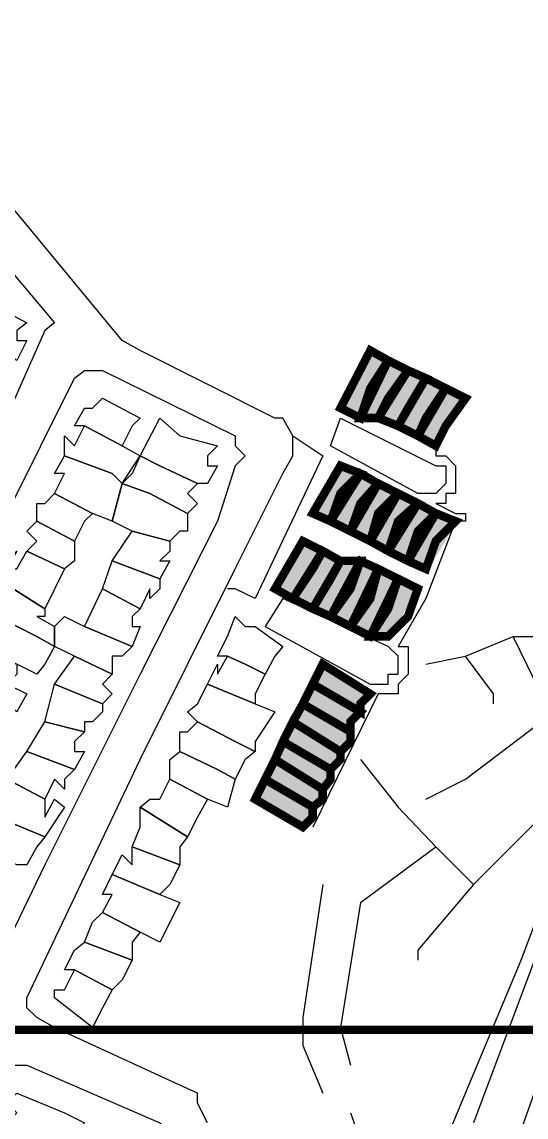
# Model space of a CAD drawing. Header units: millimetres. Extents: x -3588 to 75209, y -3737 to 38254.
# Drawn here: x 18694.6 to 18766.3, y 33223.9 to 33379.6 of the extents above; entities that cross this region are included whole.
import ezdxf

# ---------------------------------------------------------------- set-up
doc = ezdxf.new("R2010")
doc.units = ezdxf.units.MM
doc.layers.add('H', color=250, linetype='Continuous')
doc.layers.add('P', color=253, linetype='Continuous')

msp = doc.modelspace()

# ---------------------------------------------------------------- hatches: boundary and pattern name
at = {"layer": 'H', "linetype": 'Continuous'}
for points in [[(18746.953, 33331.472), (18742.728, 33323.294), (18740.184, 33324.703), (18744.136, 33332.897), (18746.953, 33331.472), (18746.953, 33331.472)], [(18749.498, 33330.064), (18745.545, 33323.294), (18742.728, 33323.294), (18746.953, 33331.472), (18749.498, 33330.064), (18749.498, 33330.064)], [(18752.314, 33328.656), (18748.089, 33321.886), (18745.545, 33323.294), (18749.498, 33330.064), (18752.314, 33328.656), (18752.314, 33328.656)], [(18754.859, 33327.247), (18750.906, 33320.462), (18748.089, 33321.886), (18752.314, 33328.656), (18754.859, 33327.247), (18754.859, 33327.247)], [(18757.692, 33326.111), (18753.739, 33319.341), (18750.906, 33320.462), (18754.859, 33327.247), (18757.692, 33326.111), (18757.692, 33326.111)], [(18742.728, 33315.101), (18738.775, 33308.331), (18735.943, 33309.739), (18740.184, 33316.509), (18742.728, 33315.101), (18742.728, 33315.101)], [(18745.545, 33313.692), (18741.32, 33306.923), (18738.775, 33308.331), (18742.728, 33315.101), (18745.545, 33313.692), (18745.545, 33313.692)], [(18748.089, 33312.572), (18744.136, 33305.786), (18741.32, 33306.923), (18745.545, 33313.692), (18748.089, 33312.572), (18748.089, 33312.572)], [(18750.906, 33311.148), (18746.953, 33304.378), (18744.136, 33305.786), (18748.089, 33312.572), (18750.906, 33311.148), (18750.906, 33311.148)], [(18753.739, 33309.739), (18749.498, 33302.97), (18746.953, 33304.378), (18750.906, 33311.148), (18753.739, 33309.739), (18753.739, 33309.739)], [(18756.267, 33308.331), (18752.314, 33301.561), (18749.498, 33302.97), (18753.739, 33309.739), (18756.267, 33308.331), (18756.267, 33308.331)], [(18737.367, 33304.378), (18733.414, 33297.608), (18730.581, 33299.017), (18734.534, 33305.786), (18737.367, 33304.378), (18737.367, 33304.378)], [(18740.184, 33302.97), (18735.943, 33296.184), (18733.414, 33297.608), (18737.367, 33304.378), (18740.184, 33302.97), (18740.184, 33302.97)], [(18742.728, 33302.97), (18738.775, 33294.776), (18735.943, 33296.184), (18740.184, 33302.97), (18742.728, 33302.97), (18742.728, 33302.97)], [(18745.545, 33301.561), (18741.32, 33293.367), (18738.775, 33294.776), (18742.728, 33302.97), (18745.545, 33301.561), (18745.545, 33301.561)], [(18748.089, 33300.137), (18744.136, 33292.247), (18741.32, 33293.367), (18745.545, 33301.561), (18748.089, 33300.137), (18748.089, 33300.137)], [(18750.906, 33299.017), (18746.953, 33292.247), (18744.136, 33292.247), (18748.089, 33300.137), (18750.906, 33299.017), (18750.906, 33299.017)], [(18744.136, 33284.053), (18742.728, 33281.237), (18735.943, 33285.462), (18737.367, 33288.006), (18744.136, 33284.053), (18744.136, 33284.053)], [(18742.728, 33281.237), (18741.32, 33278.692), (18734.534, 33282.645), (18735.943, 33285.462), (18742.728, 33281.237), (18742.728, 33281.237)], [(18741.32, 33278.692), (18740.184, 33275.859), (18733.414, 33279.812), (18734.534, 33282.645), (18741.32, 33278.692), (18741.32, 33278.692)], [(18740.184, 33275.859), (18738.775, 33273.043), (18731.99, 33277.284), (18733.414, 33279.812), (18740.184, 33275.859), (18740.184, 33275.859)], [(18738.775, 33273.043), (18737.367, 33270.498), (18730.581, 33274.451), (18731.99, 33277.284), (18738.775, 33273.043), (18738.775, 33273.043)], [(18737.367, 33270.498), (18735.943, 33267.682), (18729.173, 33271.922), (18730.581, 33274.451), (18737.367, 33270.498), (18737.367, 33270.498)], [(18735.943, 33267.682), (18734.534, 33265.137), (18727.765, 33269.09), (18729.173, 33271.922), (18735.943, 33267.682), (18735.943, 33267.682)]]:
    msp.add_hatch(color=256, dxfattribs=at).paths.add_polyline_path(points)

# ---------------------------------------------------------------- linework, layer by layer
at = {"layer": 'P'}
for points in [[(18720.995, 33223.079), (18719.571, 33225.896), (18719.571, 33227.32), (18717.042, 33228.44), (18699.246, 33236.634), (18696.717, 33238.043), (18695.293, 33239.451), (18695.293, 33240.859), (18711.393, 33274.739), (18724.932, 33301.833), (18731.718, 33315.389), (18733.126, 33317.933), (18733.126, 33319.341), (18733.126, 33320.75), (18731.718, 33323.294), (18730.581, 33323.294), (18711.393, 33332.897), (18708.848, 33334.305), (18689.932, 33357.158), (18680.346, 33370.713), (18670.743, 33378.907), (18669.607, 33380.316)], [(18654.644, 33258.367), (18649.282, 33261.184), (18638.272, 33266.545), (18638.272, 33267.97), (18646.466, 33285.462), (18663.958, 33323.294), (18680.346, 33357.158), (18681.754, 33357.158), (18683.162, 33357.158), (18689.932, 33347.844), (18699.246, 33336.834), (18697.838, 33335.713), (18689.932, 33317.933), (18684.283, 33304.378), (18673.56, 33282.645), (18662.838, 33258.367), (18661.429, 33256.959), (18658.597, 33256.959), (18654.644, 33258.367)], [(18784.786, 33342.483), (18781.969, 33338.258), (18780.545, 33324.703), (18780.545, 33317.933), (18781.969, 33309.739), (18783.378, 33307.195), (18781.969, 33297.608), (18781.969, 33286.87), (18778.016, 33273.331), (18768.414, 33248.765), (18758.812, 33223.079)], [(18693.885, 33335.713), (18693.885, 33334.305), (18695.293, 33334.305), (18693.885, 33331.472), (18687.115, 33335.713), (18689.932, 33339.666), (18695.293, 33336.834), (18693.885, 33335.713)], [(18666.79, 33253.006), (18666.79, 33254.414), (18666.79, 33255.535), (18672.152, 33267.97), (18685.707, 33293.656), (18692.476, 33309.739), (18702.079, 33328.944), (18703.487, 33330.064), (18704.607, 33330.064), (18706.032, 33330.064), (18724.932, 33320.75), (18724.932, 33319.341), (18726.356, 33317.933), (18724.932, 33316.509), (18722.403, 33308.619), (18711.393, 33286.87), (18697.838, 33259.776), (18689.932, 33243.404), (18689.932, 33241.996), (18688.524, 33241.996), (18684.283, 33244.812), (18677.513, 33247.645), (18666.79, 33253.006)], [(18791.555, 33330.064), (18791.555, 33323.294), (18788.739, 33307.195), (18788.739, 33292.247), (18788.739, 33285.462), (18784.786, 33271.922), (18778.016, 33255.535), (18771.231, 33238.043), (18763.053, 33214.885)], [(18710.257, 33322.158), (18708.848, 33319.341), (18703.487, 33322.158), (18702.079, 33322.158), (18703.487, 33324.703), (18704.607, 33324.703), (18706.032, 33326.111), (18711.393, 33323.294), (18710.257, 33322.158)], [(18720.995, 33317.933), (18720.995, 33316.509), (18722.403, 33316.509), (18720.995, 33313.98), (18719.571, 33313.98), (18714.209, 33316.509), (18711.393, 33317.933), (18714.209, 33323.294), (18717.042, 33320.75), (18722.403, 33319.341), (18720.995, 33317.933)], [(18739.895, 33323.294), (18753.451, 33316.509), (18754.859, 33316.509), (18754.859, 33315.389), (18754.859, 33313.98), (18753.451, 33312.572), (18752.042, 33312.572), (18750.906, 33312.572), (18738.487, 33319.341), (18739.895, 33323.294)], [(18710.257, 33315.389), (18708.848, 33313.98), (18707.44, 33315.389), (18700.67, 33317.933), (18700.67, 33320.75), (18702.079, 33319.341), (18703.487, 33322.158), (18708.848, 33319.341), (18711.393, 33317.933), (18710.257, 33315.389)], [(18733.126, 33320.75), (18737.367, 33317.933), (18727.765, 33297.608), (18724.932, 33299.017), (18723.812, 33299.017)], [(18753.451, 33319.341), (18753.451, 33317.933), (18754.859, 33317.933), (18756.267, 33316.509), (18756.267, 33315.389), (18756.267, 33313.98), (18756.267, 33312.572), (18754.859, 33312.572), (18754.859, 33311.148), (18753.451, 33311.148), (18756.267, 33309.739), (18757.692, 33309.739), (18757.692, 33308.619), (18756.267, 33308.619), (18752.042, 33297.608), (18748.089, 33290.823), (18749.498, 33290.823), (18749.498, 33289.415), (18749.498, 33288.294), (18749.498, 33286.87), (18748.089, 33285.462), (18748.089, 33284.053), (18746.681, 33284.053), (18745.257, 33284.053), (18735.943, 33265.137)], [(18707.44, 33315.389), (18708.848, 33313.98), (18707.44, 33308.619), (18704.607, 33309.739), (18699.246, 33312.572), (18700.67, 33315.389), (18699.246, 33315.389), (18700.67, 33317.933), (18707.44, 33315.389)], [(18714.209, 33316.509), (18719.571, 33313.98), (18718.162, 33312.572), (18719.571, 33311.148), (18718.162, 33309.739), (18712.801, 33312.572), (18708.848, 33313.98), (18711.393, 33317.933), (18714.209, 33316.509)], [(18718.162, 33308.619), (18718.162, 33307.195), (18717.042, 33307.195), (18715.618, 33305.786), (18710.257, 33307.195), (18707.44, 33308.619), (18708.848, 33313.98), (18712.801, 33312.572), (18718.162, 33309.739), (18718.162, 33308.619)], [(18703.487, 33308.619), (18702.079, 33305.786), (18696.717, 33308.619), (18696.717, 33311.148), (18697.838, 33311.148), (18699.246, 33312.572), (18704.607, 33309.739), (18703.487, 33308.619)], [(18702.079, 33302.97), (18700.67, 33301.833), (18695.293, 33304.378), (18696.717, 33305.786), (18695.293, 33307.195), (18696.717, 33308.619), (18702.079, 33305.786), (18702.079, 33302.97)], [(18715.618, 33304.378), (18714.209, 33302.97), (18715.618, 33302.97), (18714.209, 33300.425), (18707.44, 33302.97), (18710.257, 33307.195), (18715.618, 33305.786), (18715.618, 33304.378)], [(18693.885, 33301.833), (18695.293, 33304.378), (18700.67, 33301.833), (18697.838, 33296.184), (18691.068, 33300.425), (18693.885, 33304.378), (18692.476, 33301.833), (18693.885, 33301.833)], [(18714.209, 33299.017), (18712.801, 33297.608), (18712.801, 33299.017), (18711.393, 33296.184), (18706.032, 33299.017), (18707.44, 33302.97), (18714.209, 33300.425), (18714.209, 33299.017)], [(18697.838, 33295.064), (18696.717, 33295.064), (18699.246, 33293.656), (18699.246, 33290.823), (18696.717, 33292.247), (18691.068, 33295.064), (18691.068, 33296.184), (18691.068, 33297.608), (18691.068, 33300.425), (18697.838, 33296.184), (18697.838, 33295.064)], [(18710.257, 33295.064), (18710.257, 33293.656), (18711.393, 33293.656), (18710.257, 33290.823), (18703.487, 33293.656), (18706.032, 33299.017), (18711.393, 33296.184), (18710.257, 33295.064)], [(18731.718, 33297.608), (18729.173, 33293.656), (18744.136, 33285.462), (18745.257, 33285.462), (18746.681, 33285.462), (18746.681, 33286.87), (18748.089, 33286.87), (18748.089, 33288.294), (18748.089, 33289.415), (18746.681, 33290.823), (18731.718, 33297.608)], [(18697.838, 33288.294), (18696.717, 33286.87), (18693.885, 33288.294), (18687.115, 33290.823), (18688.524, 33293.656), (18689.932, 33292.247), (18691.068, 33295.064), (18696.717, 33292.247), (18699.246, 33290.823), (18697.838, 33288.294)], [(18703.487, 33293.656), (18710.257, 33290.823), (18708.848, 33289.415), (18707.44, 33289.415), (18707.44, 33286.87), (18702.079, 33289.415), (18699.246, 33290.823), (18699.246, 33293.656), (18700.67, 33295.064), (18703.487, 33293.656)], [(18730.581, 33289.415), (18729.173, 33286.87), (18726.356, 33288.294), (18723.812, 33289.415), (18722.403, 33289.415), (18723.812, 33292.247), (18724.932, 33295.064), (18726.356, 33293.656), (18727.765, 33293.656), (18731.718, 33290.823), (18730.581, 33289.415)], [(18750.906, 33210.948), (18757.692, 33227.32), (18765.581, 33246.221), (18771.231, 33261.184), (18776.592, 33275.859), (18779.425, 33288.294), (18780.545, 33292.247)], [(18752.042, 33269.09), (18757.692, 33271.922), (18768.414, 33280.1), (18768.414, 33281.509), (18768.414, 33284.053), (18764.461, 33292.247)], [(18757.692, 33289.415), (18764.461, 33292.247)], [(18764.461, 33292.247), (18780.545, 33292.247)], [(18693.885, 33286.87), (18692.476, 33285.462), (18695.293, 33284.053), (18693.885, 33281.509), (18692.476, 33282.645), (18689.932, 33284.053), (18687.115, 33285.462), (18687.115, 33288.294), (18685.707, 33288.294), (18687.115, 33290.823), (18693.885, 33288.294), (18693.885, 33286.87)], [(18706.032, 33285.462), (18707.44, 33284.053), (18706.032, 33282.645), (18699.246, 33285.462), (18702.079, 33289.415), (18707.44, 33286.87), (18706.032, 33285.462)], [(18727.765, 33284.053), (18727.765, 33282.645), (18720.995, 33285.462), (18722.403, 33288.294), (18722.403, 33286.87), (18723.812, 33289.415), (18726.356, 33288.294), (18729.173, 33286.87), (18727.765, 33284.053)], [(18752.042, 33288.294), (18757.692, 33289.415)], [(18761.644, 33282.645), (18761.644, 33284.053), (18757.692, 33289.415)], [(18706.032, 33281.509), (18704.607, 33280.1), (18703.487, 33280.1), (18703.487, 33278.692), (18697.838, 33280.1), (18699.246, 33285.462), (18706.032, 33282.645), (18706.032, 33281.509)], [(18727.765, 33282.645), (18730.581, 33281.509), (18727.765, 33277.284), (18727.765, 33275.859), (18724.932, 33277.284), (18719.571, 33280.1), (18718.162, 33281.509), (18719.571, 33282.645), (18720.995, 33285.462), (18727.765, 33282.645)], [(18702.079, 33277.284), (18702.079, 33275.859), (18703.487, 33275.859), (18702.079, 33273.331), (18695.293, 33275.859), (18697.838, 33280.1), (18703.487, 33278.692), (18702.079, 33277.284)], [(18726.356, 33274.739), (18724.932, 33271.922), (18722.403, 33273.331), (18717.042, 33275.859), (18717.042, 33278.692), (18718.162, 33278.692), (18719.571, 33280.1), (18724.932, 33277.284), (18727.765, 33275.859), (18726.356, 33274.739)], [(18700.67, 33271.922), (18700.67, 33270.498), (18699.246, 33271.922), (18697.838, 33269.09), (18692.476, 33271.922), (18695.293, 33275.859), (18702.079, 33273.331), (18700.67, 33271.922)], [(18722.403, 33273.331), (18724.932, 33271.922), (18723.812, 33267.97), (18720.995, 33269.09), (18715.618, 33271.922), (18715.618, 33273.331), (18715.618, 33274.739), (18717.042, 33275.859), (18722.403, 33273.331)], [(18742.728, 33274.739), (18748.089, 33267.97), (18753.451, 33262.32)], [(18773.775, 33273.331), (18769.822, 33267.97), (18758.812, 33256.959)], [(18697.838, 33266.545), (18699.246, 33269.09), (18700.67, 33267.97), (18697.838, 33263.729), (18691.068, 33266.545), (18692.476, 33271.922), (18697.838, 33269.09), (18697.838, 33266.545)], [(18719.571, 33266.545), (18718.162, 33263.729), (18711.393, 33267.97), (18712.801, 33269.09), (18714.209, 33269.09), (18715.618, 33271.922), (18720.995, 33269.09), (18719.571, 33266.545)], [(18691.068, 33266.545), (18697.838, 33263.729), (18696.717, 33262.32), (18695.293, 33259.776), (18693.885, 33259.776), (18688.524, 33262.32), (18685.707, 33263.729), (18688.524, 33267.97), (18691.068, 33266.545)], [(18717.042, 33262.32), (18717.042, 33259.776), (18710.257, 33262.32), (18711.393, 33265.137), (18711.393, 33267.97), (18718.162, 33263.729), (18717.042, 33262.32)], [(18715.618, 33256.959), (18714.209, 33255.535), (18707.44, 33258.367), (18708.848, 33261.184), (18710.257, 33259.776), (18710.257, 33262.32), (18717.042, 33259.776), (18715.618, 33256.959)], [(18742.728, 33254.414), (18753.451, 33262.32)], [(18753.451, 33262.32), (18758.812, 33256.959)], [(18714.209, 33255.535), (18717.042, 33254.414), (18714.209, 33248.765), (18711.393, 33250.173), (18706.032, 33253.006), (18707.44, 33255.535), (18706.032, 33255.535), (18707.44, 33258.367), (18714.209, 33255.535)], [(18737.367, 33256.959), (18734.534, 33238.043), (18734.534, 33234.09), (18737.367, 33227.32)], [(18758.812, 33256.959), (18750.906, 33247.645), (18750.906, 33246.221)], [(18742.728, 33254.414), (18739.895, 33236.634), (18741.32, 33231.273)], [(18710.257, 33248.765), (18710.257, 33246.221), (18703.487, 33248.765), (18704.607, 33251.598), (18706.032, 33253.006), (18711.393, 33250.173), (18710.257, 33248.765)], [(18708.848, 33243.404), (18707.44, 33241.996), (18702.079, 33244.812), (18700.67, 33244.812), (18702.079, 33247.645), (18703.487, 33248.765), (18710.257, 33246.221), (18708.848, 33243.404)], [(18706.032, 33239.451), (18704.607, 33236.634), (18699.246, 33240.859), (18699.246, 33241.996), (18700.67, 33241.996), (18702.079, 33244.812), (18707.44, 33241.996), (18706.032, 33239.451)], [(18683.162, 33214.885), (18691.068, 33229.849), (18692.476, 33231.273), (18693.885, 33231.273), (18695.293, 33231.273), (18714.209, 33223.079), (18715.618, 33221.671), (18715.618, 33220.535), (18715.618, 33217.718), (18703.487, 33192.032), (18687.115, 33158.152), (18684.283, 33152.791), (18683.162, 33151.383), (18681.754, 33151.383), (18660.021, 33160.697), (18660.021, 33162.105), (18658.597, 33163.513), (18676.393, 33198.802), (18683.162, 33214.885)], [(18702.079, 33221.671), (18700.67, 33219.126), (18697.838, 33220.535), (18692.476, 33223.079), (18693.885, 33224.487), (18692.476, 33225.896), (18693.885, 33227.32), (18700.67, 33224.487), (18703.487, 33223.079), (18702.079, 33221.671)], [(18741.32, 33224.487), (18742.728, 33220.535), (18739.895, 33212.357), (18737.367, 33208.116), (18735.943, 33205.571), (18733.126, 33204.163), (18727.765, 33202.754)]]:
    msp.add_lwpolyline(points, dxfattribs=at)
at = {"layer": 'P', "const_width": 1.2}
for points in [[(18744.136, 33327.519), (18742.728, 33323.294), (18739.895, 33324.703), (18744.136, 33332.897), (18746.681, 33331.472), (18744.136, 33327.519)], [(18746.681, 33326.111), (18745.257, 33323.294), (18742.728, 33323.294), (18746.681, 33331.472), (18749.498, 33330.064), (18746.681, 33326.111)], [(18749.498, 33324.703), (18748.089, 33322.158), (18745.257, 33323.294), (18749.498, 33330.064), (18752.042, 33328.944), (18749.498, 33324.703)], [(18752.042, 33323.294), (18750.906, 33320.75), (18748.089, 33322.158), (18752.042, 33328.944), (18754.859, 33327.519), (18752.042, 33323.294)], [(18754.859, 33322.158), (18753.451, 33319.341), (18750.906, 33320.75), (18754.859, 33327.519), (18757.692, 33326.111), (18754.859, 33322.158)], [(18739.895, 33312.572), (18738.487, 33308.619), (18735.943, 33309.739), (18739.895, 33316.509), (18742.728, 33315.389), (18739.895, 33312.572)], [(18742.728, 33311.148), (18741.32, 33307.195), (18738.487, 33308.619), (18742.728, 33315.389), (18745.257, 33313.98), (18742.728, 33311.148)], [(18745.257, 33309.739), (18744.136, 33305.786), (18741.32, 33307.195), (18745.257, 33313.98), (18748.089, 33312.572), (18745.257, 33309.739)], [(18748.089, 33308.619), (18746.681, 33304.378), (18744.136, 33305.786), (18748.089, 33312.572), (18750.906, 33311.148), (18748.089, 33308.619)], [(18750.906, 33307.195), (18749.498, 33302.97), (18746.681, 33304.378), (18750.906, 33311.148), (18753.451, 33309.739), (18750.906, 33307.195)], [(18753.451, 33305.786), (18752.042, 33301.833), (18749.498, 33302.97), (18753.451, 33309.739), (18756.267, 33308.619), (18753.451, 33305.786)], [(18735.943, 33301.833), (18733.126, 33297.608), (18730.581, 33299.017), (18734.534, 33305.786), (18737.367, 33304.378), (18735.943, 33301.833)], [(18738.487, 33300.425), (18735.943, 33296.184), (18733.126, 33297.608), (18737.367, 33304.378), (18739.895, 33302.97), (18738.487, 33300.425)], [(18741.32, 33299.017), (18738.487, 33295.064), (18735.943, 33296.184), (18739.895, 33302.97), (18742.728, 33302.97), (18741.32, 33299.017)], [(18744.136, 33297.608), (18741.32, 33293.656), (18738.487, 33295.064), (18742.728, 33302.97), (18745.257, 33301.833), (18744.136, 33297.608)], [(18746.681, 33296.184), (18744.136, 33292.247), (18741.32, 33293.656), (18745.257, 33301.833), (18748.089, 33300.425), (18746.681, 33296.184)], [(18749.498, 33295.064), (18746.681, 33292.247), (18744.136, 33292.247), (18748.089, 33300.425), (18750.906, 33299.017), (18749.498, 33295.064)], [(18742.728, 33282.645), (18742.728, 33281.509), (18735.943, 33285.462), (18737.367, 33288.294), (18744.136, 33284.053), (18742.728, 33282.645)], [(18741.32, 33280.1), (18741.32, 33278.692), (18734.534, 33282.645), (18735.943, 33285.462), (18742.728, 33281.509), (18741.32, 33280.1)], [(18741.32, 33277.284), (18739.895, 33275.859), (18733.126, 33280.1), (18734.534, 33282.645), (18741.32, 33278.692), (18741.32, 33277.284)], [(18739.895, 33274.739), (18738.487, 33273.331), (18731.718, 33277.284), (18733.126, 33280.1), (18739.895, 33275.859), (18739.895, 33274.739)], [(18738.487, 33271.922), (18737.367, 33270.498), (18730.581, 33274.739), (18731.718, 33277.284), (18738.487, 33273.331), (18738.487, 33271.922)], [(18737.367, 33269.09), (18735.943, 33267.97), (18729.173, 33271.922), (18730.581, 33274.739), (18737.367, 33270.498), (18737.367, 33269.09)], [(18735.943, 33266.545), (18734.534, 33265.137), (18727.765, 33269.09), (18729.173, 33271.922), (18735.943, 33267.97), (18735.943, 33266.545)]]:
    msp.add_lwpolyline(points, dxfattribs=at)
at = {"layer": 'P', "color": 254, "const_width": 1.2}
msp.add_lwpolyline([(11361.594, 33236.293), (26562.224, 33236.293)], dxfattribs=at)

doc.saveas('drawing.dxf')
